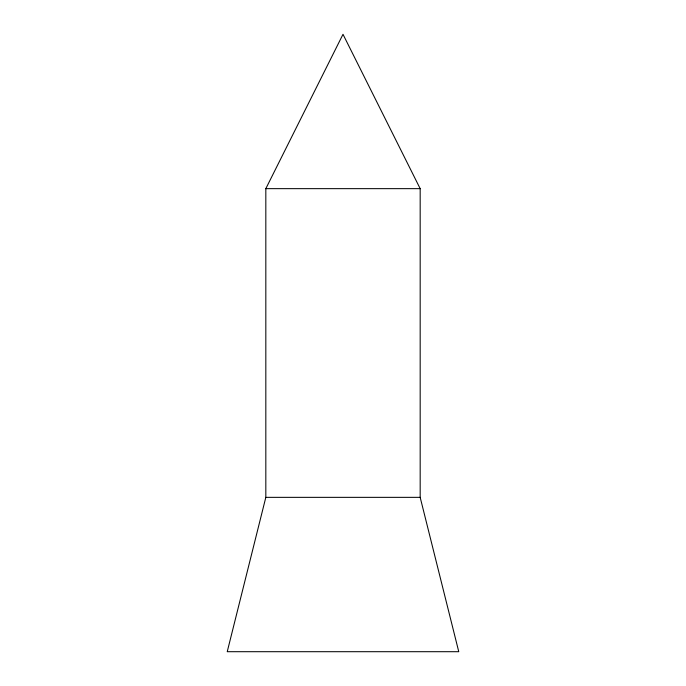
<?xml version="1.0" encoding="UTF-8"?>
<svg xmlns="http://www.w3.org/2000/svg" width="686" height="686" viewBox="0 0 686 686"><rect width="100%" height="100%" fill="white"/><g stroke="black" fill="none" stroke-linecap="round" stroke-linejoin="round"><path stroke-width="1.03" d="M265.825 497.35L227.238 651.7L458.763 651.7L420.175 497.35L420.175 188.65L343 34.3L265.825 188.65L265.825 497.35L420.175 497.35M265.825 188.65L420.175 188.65"/></g></svg>
